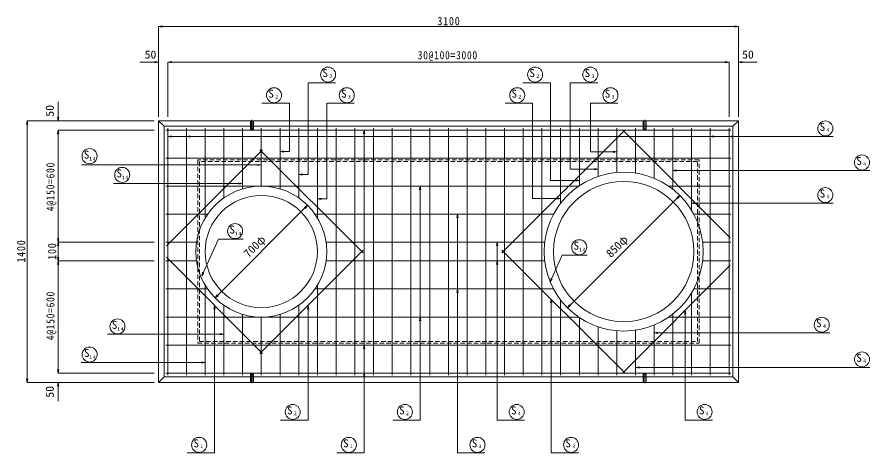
# Model space of a CAD drawing. Units: millimetres at full size, sheet at 1:20; details may follow other scales. Extents: x -10763 to 3978, y -2819 to 6691.
# Drawn here: x -10763 to -6204, y -554 to 1777 of the extents above; entities that cross this region are included whole.
import ezdxf
from ezdxf.enums import TextEntityAlignment as Align

# ---------------------------------------------------------------- set-up
doc = ezdxf.new("R2010")
doc.units = ezdxf.units.MM
doc.header["$LTSCALE"] = 20
doc.linetypes.add('DASHED1', pattern=[1.8, 1.2, -0.6])
for name, color, linetype, lineweight in [('0-0_図面枠', 4, 'Continuous', 9), ('0-3_鉄筋', 7, 'Continuous', 9), ('0-6_寸法', 4, 'Continuous', 9), ('0-F', 7, 'Continuous', 9)]:
    doc.layers.add(name, color=color, linetype=linetype, lineweight=lineweight)
doc.styles.add('ＭＳ ゴシック', font='')
doc.styles.get('ＭＳ ゴシック').set_extended_font_data('MS Gothic')

msp = doc.modelspace()

# ---------------------------------------------------------------- linework, layer by layer
at = {"layer": '0-0_図面枠', "color": 3}
for p, q in [((-9977.79, 1192.26), (-10007.79, 1222.26)), ((-9977.79, 1192.26), (-9977.79, -147.74)), ((-6937.79, 1192.26), (-9977.79, 1192.26)), ((-6937.79, 1192.26), (-6907.79, 1222.26)), ((-6937.79, -147.74), (-6937.79, 1192.26)), ((-9977.79, -147.74), (-10007.79, -177.74)), ((-9977.79, -147.74), (-6937.79, -147.74)), ((-6937.79, -147.74), (-6907.79, -177.74))]:
    msp.add_line(p, q, dxfattribs=at)
at = {"layer": '0-0_図面枠'}
for p, q in [((-9514.69, 1177.26), (-9514.69, 1222.26)), ((-9514.69, 1177.26), (-9514.69, 1222.26)), ((-9507.79, 1226.2), (-9507.79, 1173.31)), ((-9507.79, 1226.2), (-9507.79, 1173.31)), ((-9500.89, 1222.26), (-9500.89, 1177.26)), ((-9500.89, 1222.26), (-9500.89, 1177.26)), ((-7414.69, 1222.26), (-7414.69, 1177.26)), ((-7414.69, 1177.26), (-7414.69, 1222.26)), ((-7407.79, 1226.2), (-7407.79, 1173.31)), ((-7407.79, 1226.2), (-7407.79, 1173.31)), ((-7400.89, 1177.26), (-7400.89, 1222.26)), ((-7400.89, 1222.26), (-7400.89, 1177.26)), ((-9514.69, 1177.26), (-9515.79, 1178.36)), ((-9514.69, 1177.26), (-9515.79, 1178.36)), ((-9500.89, 1177.26), (-9514.69, 1177.26)), ((-9500.89, 1177.26), (-9514.69, 1177.26)), ((-9499.79, 1178.36), (-9500.89, 1177.26)), ((-9499.79, 1178.36), (-9500.89, 1177.26)), ((-7415.79, 1178.36), (-7414.69, 1177.26)), ((-7414.69, 1177.26), (-7415.79, 1178.36)), ((-7414.69, 1177.26), (-7400.89, 1177.26)), ((-7400.89, 1177.26), (-7414.69, 1177.26)), ((-7400.89, 1177.26), (-7399.79, 1178.36)), ((-7399.79, 1178.36), (-7400.89, 1177.26)), ((-9514.69, -132.74), (-9515.79, -133.84)), ((-9514.69, -132.74), (-9515.79, -133.84)), ((-9514.69, -132.74), (-9514.69, -177.74)), ((-9500.89, -132.74), (-9514.69, -132.74)), ((-9514.69, -132.74), (-9514.69, -177.74)), ((-9500.89, -132.74), (-9514.69, -132.74)), ((-9507.79, -181.69), (-9507.79, -128.8)), ((-9507.79, -181.69), (-9507.79, -128.8)), ((-9500.89, -177.74), (-9500.89, -132.74)), ((-9499.79, -133.84), (-9500.89, -132.74)), ((-9500.89, -177.74), (-9500.89, -132.74)), ((-9499.79, -133.84), (-9500.89, -132.74)), ((-7415.79, -133.84), (-7414.69, -132.74)), ((-7414.69, -132.74), (-7415.79, -133.84)), ((-7414.69, -177.74), (-7414.69, -132.74)), ((-7414.69, -132.74), (-7400.89, -132.74)), ((-7414.69, -132.74), (-7414.69, -177.74)), ((-7400.89, -132.74), (-7414.69, -132.74)), ((-7407.79, -181.69), (-7407.79, -128.8)), ((-7407.79, -181.69), (-7407.79, -128.8)), ((-7400.89, -132.74), (-7400.89, -177.74)), ((-7400.89, -132.74), (-7399.79, -133.84)), ((-7400.89, -177.74), (-7400.89, -132.74)), ((-7399.79, -133.84), (-7400.89, -132.74))]:
    msp.add_line(p, q, dxfattribs=at)
at = {"layer": '0-0_図面枠', "color": 7, "linetype": 'DASHED1'}
for p, q in [((-7117.79, 1012.26), (-9797.79, 1012.26)), ((-9797.79, 1012.26), (-9797.79, 32.26)), ((-7126.79, 41.26), (-7126.79, 1003.26)), ((-7117.79, 32.26), (-7117.79, 1012.26)), ((-9797.79, 32.26), (-7117.79, 32.26)), ((-9788.79, 41.26), (-7126.79, 41.26))]:
    msp.add_line(p, q, dxfattribs=at)
at = {"layer": '0-0_図面枠', "color": 3}
msp.add_lwpolyline([(-10007.79, -177.74), (-6907.79, -177.74), (-6907.79, 1222.26), (-10007.79, 1222.26)], close=True, dxfattribs=at)
at = {"layer": '0-0_図面枠'}
for points in [[(-9515.79, 1178.36), (-9515.79, 1222.26), (-9499.79, 1222.26), (-9499.79, 1178.36)], [(-9515.79, 1178.36), (-9515.79, 1222.26), (-9499.79, 1222.26), (-9499.79, 1178.36)], [(-7399.79, 1178.36), (-7399.79, 1222.26), (-7415.79, 1222.26), (-7415.79, 1178.36)], [(-7415.79, 1178.36), (-7415.79, 1222.26), (-7399.79, 1222.26), (-7399.79, 1178.36)], [(-9515.79, -133.84), (-9515.79, -177.74), (-9499.79, -177.74), (-9499.79, -133.84)], [(-9515.79, -133.84), (-9515.79, -177.74), (-9499.79, -177.74), (-9499.79, -133.84)], [(-7399.79, -133.84), (-7399.79, -177.74), (-7415.79, -177.74), (-7415.79, -133.84)], [(-7415.79, -133.84), (-7415.79, -177.74), (-7399.79, -177.74), (-7399.79, -133.84)]]:
    msp.add_lwpolyline(points, dxfattribs=at)
at = {"layer": '0-0_図面枠', "color": 7, "linetype": 'DASHED1'}
msp.add_lwpolyline([(-7126.79, 1003.26), (-9788.79, 1003.26), (-9788.79, 41.26)], dxfattribs=at)
at = {"layer": '0-0_図面枠', "color": 3}
for centre, radius in [((-7520.79, 522.26), 375), ((-9457.79, 522.26), 300)]:
    msp.add_circle(centre, radius, dxfattribs=at)
at = {"layer": '0-3_鉄筋', "color": 4}
for p, q in [((-10007.79, 1726.24), (-9988.09, 1729.72)), ((-6907.79, 1726.24), (-10007.79, 1726.24)), ((-10007.79, 1726.24), (-9988.09, 1722.77)), ((-10007.79, 1726.24), (-10007.79, 1534.98)), ((-6907.79, 1726.24), (-6927.48, 1729.72)), ((-6907.79, 1726.24), (-6927.48, 1722.77)), ((-6907.79, 1726.24), (-6907.79, 1534.98)), ((-10007.79, 1534.98), (-10107.79, 1534.98)), ((-10007.79, 1534.98), (-10027.48, 1538.45)), ((-10007.79, 1534.98), (-10027.48, 1531.51)), ((-10007.79, 1534.98), (-10007.79, 1243.3)), ((-9957.79, 1534.98), (-9938.09, 1538.45)), ((-9957.79, 1534.98), (-9857.79, 1534.98)), ((-9957.79, 1534.98), (-9938.09, 1531.51)), ((-9957.79, 1534.98), (-9957.79, 1243.3)), ((-9957.79, 1534.98), (-6957.79, 1534.98)), ((-9957.79, 1534.98), (-9957.79, 1243.3)), ((-6957.79, 1534.98), (-7057.79, 1534.98)), ((-6957.79, 1534.98), (-6977.48, 1538.45)), ((-6957.79, 1534.98), (-6977.48, 1531.51)), ((-6957.79, 1534.98), (-6957.79, 1243.3)), ((-6907.79, 1534.98), (-6888.09, 1538.45)), ((-6907.79, 1534.98), (-6807.79, 1534.98)), ((-6907.79, 1534.98), (-6888.09, 1531.51)), ((-6907.79, 1534.98), (-6907.79, 1243.3)), ((-10543.65, 1222.26), (-10543.65, 1322.26)), ((-10543.65, 1222.26), (-10547.13, 1241.95)), ((-10543.65, 1222.26), (-10540.18, 1241.95)), ((-10709.26, 1222.26), (-10712.73, 1202.56)), ((-10709.26, 1222.26), (-10709.26, -177.74)), ((-10709.26, 1222.26), (-10705.79, 1202.56)), ((-10709.26, 1222.26), (-10543.65, 1222.26)), ((-10543.65, 1222.26), (-10031.23, 1222.26)), ((-10543.65, 1172.26), (-10547.13, 1152.56)), ((-10543.65, 572.26), (-10543.65, 1172.26)), ((-10543.65, 1172.26), (-10543.65, 1072.26)), ((-10543.65, 1172.26), (-10540.18, 1152.56)), ((-10543.65, 1172.26), (-10031.23, 1172.26)), ((-10543.65, 572.26), (-10543.65, 672.26)), ((-10543.65, 572.26), (-10547.13, 591.95)), ((-10543.65, 572.26), (-10547.13, 552.56)), ((-10543.65, 572.26), (-10540.18, 591.95)), ((-10543.65, 472.26), (-10543.65, 572.26)), ((-10543.65, 472.26), (-10543.65, 572.26)), ((-10543.65, 572.26), (-10543.65, 472.26)), ((-10543.65, 572.26), (-10540.18, 552.56)), ((-10543.65, 572.26), (-10031.23, 572.26)), ((-10543.65, 472.26), (-10547.13, 491.95)), ((-10543.65, 472.26), (-10547.13, 452.56)), ((-10543.65, 472.26), (-10543.65, 372.26)), ((-10543.65, 472.26), (-10540.18, 452.56)), ((-10543.65, 472.26), (-10031.23, 472.26)), ((-10543.65, -127.74), (-10543.65, 185.85)), ((-10543.65, 22.26), (-10543.65, -77.74)), ((-10543.65, -127.74), (-10543.65, -27.74)), ((-10543.65, -127.74), (-10547.13, -108.05)), ((-10543.65, -127.74), (-10540.18, -108.05)), ((-10543.65, -127.74), (-10031.23, -127.74)), ((-10709.26, -177.74), (-10712.73, -158.05)), ((-10709.26, -177.74), (-10705.79, -158.05)), ((-10709.26, -177.74), (-10543.65, -177.74)), ((-10543.65, -177.74), (-10547.13, -197.44)), ((-10543.65, -177.74), (-10543.65, -277.74)), ((-10543.65, -177.74), (-10540.18, -197.44)), ((-10543.65, -177.74), (-10031.23, -177.74))]:
    msp.add_line(p, q, dxfattribs=at)
at = {"layer": '0-3_鉄筋', "color": 2}
for p, q in [((-9967.79, 1172.26), (-6947.79, 1172.26)), ((-9957.79, 1182.26), (-9957.79, -137.74)), ((-9857.79, 1182.26), (-9857.79, -137.74)), ((-9757.79, 1182.26), (-9757.79, 702.53)), ((-9657.79, 1182.26), (-9657.79, 809.48)), ((-9557.79, 1182.26), (-9557.79, 857.67)), ((-9457.79, 1182.26), (-9457.79, 872.26)), ((-9357.79, 1182.26), (-9357.79, 857.67)), ((-9257.79, 1182.26), (-9257.79, 809.48)), ((-9157.79, 1182.26), (-9157.79, 702.53)), ((-9057.79, 1182.26), (-9057.79, -137.74)), ((-8957.79, 1182.26), (-8957.79, -137.74)), ((-8857.79, 1182.26), (-8857.79, -137.74)), ((-8757.79, 1182.26), (-8757.79, -137.74)), ((-8657.79, 1182.26), (-8657.79, -137.74)), ((-8557.79, 1182.26), (-8557.79, -137.74)), ((-8457.79, 1182.26), (-8457.79, -137.74)), ((-8357.79, 1182.26), (-8357.79, -137.74)), ((-8257.79, 1182.26), (-8257.79, -137.74)), ((-7513.72, 1172.79), (-8171.33, 515.19)), ((-8157.79, 1182.26), (-8157.79, -137.74)), ((-8057.79, 1182.26), (-8057.79, -137.74)), ((-7957.79, 1182.26), (-7957.79, -137.74)), ((-7857.79, 1182.26), (-7857.79, 781.21)), ((-7757.79, 1182.26), (-7757.79, 875.04)), ((-7657.79, 1182.26), (-7657.79, 924.57)), ((-7557.79, 1182.26), (-7557.79, 945.64)), ((-6950.72, 595.65), (-7527.86, 1172.79)), ((-7457.79, 1182.26), (-7457.79, 942.56)), ((-7357.79, 1182.26), (-7357.79, 914.76)), ((-7257.79, 1182.26), (-7257.79, 856.11)), ((-7157.79, 1182.26), (-7157.79, 743.29)), ((-7057.79, 1182.26), (-7057.79, -137.74)), ((-6957.79, -137.74), (-6957.79, 1182.26)), ((-9450.72, 1066.73), (-9964.86, 552.59)), ((-8913.32, 515.19), (-9464.86, 1066.73)), ((-9967.79, 1022.26), (-6947.79, 1022.26)), ((-9967.79, 872.26), (-7757.79, 872.26)), ((-7279.7, 872.26), (-6947.79, 872.26)), ((-9967.79, 722.26), (-9745.02, 722.26)), ((-9170.56, 722.26), (-7895.79, 722.26)), ((-7145.79, 722.26), (-6947.79, 722.26)), ((-9967.79, 572.26), (-9804.2, 572.26)), ((-9111.38, 572.26), (-7942.84, 572.26)), ((-7098.74, 572.26), (-6947.79, 572.26)), ((-9464.86, -22.22), (-8913.32, 529.33)), ((-8171.33, 529.33), (-7513.72, -128.28)), ((-9967.79, 472.26), (-9804.2, 472.26)), ((-9964.86, 491.93), (-9450.72, -22.22)), ((-9111.38, 472.26), (-7942.84, 472.26)), ((-7098.74, 472.26), (-6947.79, 472.26)), ((-7527.86, -128.28), (-6950.72, 448.86)), ((-9967.79, 322.26), (-9745.02, 322.26)), ((-9757.79, 341.98), (-9757.79, -137.74)), ((-9170.56, 322.26), (-7895.79, 322.26)), ((-9157.79, 341.98), (-9157.79, -137.74)), ((-7145.79, 322.26), (-6947.79, 322.26)), ((-7157.79, 301.22), (-7157.79, -137.74)), ((-9657.79, 235.03), (-9657.79, -137.74)), ((-9257.79, 235.03), (-9257.79, -137.74)), ((-7857.79, 263.3), (-7857.79, -137.74)), ((-9557.79, 186.85), (-9557.79, -137.74)), ((-9357.79, 186.85), (-9357.79, -137.74)), ((-7257.79, 188.41), (-7257.79, -137.74)), ((-9967.79, 172.26), (-7761.88, 172.26)), ((-9457.79, 172.26), (-9457.79, -137.74)), ((-7757.79, 169.47), (-7757.79, -137.74)), ((-7279.7, 172.26), (-6947.79, 172.26)), ((-7657.79, 119.94), (-7657.79, -137.74)), ((-7557.79, 98.87), (-7557.79, -137.74)), ((-7457.79, 101.95), (-7457.79, -137.74)), ((-7357.79, 129.76), (-7357.79, -137.74)), ((-9967.79, 22.26), (-6947.79, 22.26)), ((-9967.79, -127.74), (-6947.79, -127.74))]:
    msp.add_line(p, q, dxfattribs=at)
at = {"layer": '0-3_鉄筋', "color": 4}
msp.add_lwpolyline([(-10543.65, 172.26), (-10543.65, 472.26), (-10540.18, 491.95)], dxfattribs=at)
at = {"layer": '0-3_鉄筋', "color": 2}
for centre, radius in [((-7520.79, 522.26), 425), ((-9457.79, 522.26), 350)]:
    msp.add_circle(centre, radius, dxfattribs=at)
at = {"layer": '0-6_寸法'}
for p, q in [((-7220.27, 822.78), (-7821.31, 221.74)), ((-7220.27, 822.78), (-7236.65, 811.31)), ((-7220.27, 822.78), (-7231.74, 806.39)), ((-9210.3, 769.74), (-9705.28, 274.77)), ((-9210.3, 769.74), (-9226.68, 758.27)), ((-9210.3, 769.74), (-9221.77, 753.36)), ((-9705.28, 274.77), (-9693.8, 291.15)), ((-9705.28, 274.77), (-9688.89, 286.24)), ((-7821.31, 221.74), (-7809.84, 238.12)), ((-7821.31, 221.74), (-7804.93, 233.21))]:
    msp.add_line(p, q, dxfattribs=at)
at = {"layer": '0-6_寸法', "color": 7}
for p, q in [((-9776.61, 392.04), (-9687.26, 588.62)), ((-9687.26, 588.62), (-9555.48, 588.62)), ((-9776.61, 392.04), (-9771.62, 411.4)), ((-9776.61, 392.04), (-9765.3, 408.53)), ((-7913.93, 360.82), (-7908.94, 380.19)), ((-7913.93, 360.82), (-7902.62, 377.31)), ((-9707.79, 234.86), (-9711.26, 215.16)), ((-9707.79, 234.86), (-9704.31, 215.16)), ((-9707.79, 234.86), (-9707.79, -554.47)), ((-9207.79, 234.86), (-9211.26, 215.16)), ((-9207.79, 234.86), (-9204.31, 215.16)), ((-9207.79, 234.86), (-9207.79, -378.29))]:
    msp.add_line(p, q, dxfattribs=at)
msp.add_lwpolyline([(-7913.93, 360.82), (-7849.5, 502.57), (-7716.02, 502.57)], dxfattribs=at)
at = {"layer": '0-F'}
for p, q in [((-9207.79, 1425.53), (-9060.74, 1425.53)), ((-9207.79, 934.84), (-9207.79, 1425.53)), ((-7912.07, 1425.53), (-8059.12, 1425.53)), ((-7912.07, 902.63), (-7912.07, 1425.53)), ((-7806.04, 1425.53), (-7658.99, 1425.53)), ((-7806.04, 963.67), (-7806.04, 1425.53)), ((-9307.79, 1315.23), (-9454.84, 1315.23)), ((-9307.79, 1058.13), (-9307.79, 1315.23)), ((-9107.79, 1315.23), (-8960.74, 1315.23)), ((-9107.79, 805.07), (-9107.79, 1315.23)), ((-8007.79, 1315.23), (-8154.84, 1315.23)), ((-8007.79, 806.13), (-8007.79, 1315.23)), ((-7698.52, 1315.23), (-7551.47, 1315.23)), ((-7698.52, 1056.36), (-7698.52, 1315.23)), ((-9957.79, 1137.79), (-9938.09, 1141.26)), ((-9857.79, 1137.79), (-9838.09, 1141.26)), ((-8907.79, 1172.26), (-8911.26, 1152.56)), ((-8907.79, 1172.26), (-8907.79, -554.47)), ((-8907.79, 1172.26), (-8904.31, 1152.56)), ((-7057.79, 1137.79), (-7038.09, 1141.26)), ((-6957.79, 1137.79), (-6938.09, 1141.26)), ((-9957.79, 1137.79), (-6400.48, 1137.79)), ((-9957.79, 1137.79), (-9938.09, 1134.32)), ((-9857.79, 1137.79), (-9838.09, 1134.32)), ((-7057.79, 1137.79), (-7038.09, 1134.32)), ((-6957.79, 1137.79), (-6938.09, 1134.32)), ((-9357.79, 1058.13), (-9338.09, 1061.6)), ((-9357.79, 1058.13), (-9307.79, 1058.13)), ((-9357.79, 1058.13), (-9338.09, 1054.65)), ((-7557.79, 1056.36), (-7698.52, 1056.36)), ((-7557.79, 1056.36), (-7577.48, 1059.83)), ((-7557.79, 1056.36), (-7577.48, 1052.88)), ((-8907.79, 1022.26), (-8911.26, 1002.56)), ((-8907.79, 1022.26), (-8904.31, 1002.56)), ((-9457.79, 985.4), (-10418.26, 985.4)), ((-9457.79, 985.4), (-9477.48, 988.88)), ((-9457.79, 985.4), (-9477.48, 981.93)), ((-7657.79, 963.67), (-7806.04, 963.67)), ((-7657.79, 963.67), (-7677.48, 967.14)), ((-7657.79, 963.67), (-7677.48, 960.2)), ((-7257.79, 955.59), (-7238.09, 959.06)), ((-9257.79, 934.84), (-9238.09, 938.31)), ((-9257.79, 934.84), (-9207.79, 934.84)), ((-9257.79, 934.84), (-9238.09, 931.37)), ((-7257.79, 955.59), (-6204.43, 955.59)), ((-7257.79, 955.59), (-7238.09, 952.11)), ((-9557.79, 886.8), (-10247.93, 886.8)), ((-9557.79, 886.8), (-9577.48, 890.27)), ((-9557.79, 886.8), (-9577.48, 883.33)), ((-8608.32, 872.26), (-8611.8, 852.56)), ((-8608.32, 872.26), (-8608.32, -378.29)), ((-8608.32, 872.26), (-8604.85, 852.56)), ((-7757.79, 902.63), (-7912.07, 902.63)), ((-7757.79, 902.63), (-7777.48, 906.1)), ((-7757.79, 902.63), (-7777.48, 899.15)), ((-9157.79, 805.07), (-9138.09, 808.54)), ((-9157.79, 805.07), (-9107.79, 805.07)), ((-9157.79, 805.07), (-9138.09, 801.59)), ((-7857.79, 806.13), (-8007.79, 806.13)), ((-7857.79, 806.13), (-7877.48, 809.61)), ((-7857.79, 806.13), (-7877.48, 802.66)), ((-7157.79, 781.34), (-7138.09, 784.81)), ((-7157.79, 781.34), (-6400.48, 781.34)), ((-7157.79, 781.34), (-7138.09, 777.87)), ((-8409.4, 722.26), (-8412.88, 702.56)), ((-8409.4, 722.26), (-8405.93, 702.56)), ((-8197.34, 572.26), (-8200.82, 552.56)), ((-8197.34, 572.26), (-8193.87, 552.56)), ((-8197.34, 572.26), (-8197.34, -378.29)), ((-8197.34, 472.26), (-8200.82, 452.56)), ((-8197.34, 472.26), (-8193.87, 452.56)), ((-8409.4, 322.26), (-8412.88, 302.56)), ((-8409.4, 322.26), (-8405.93, 302.56)), ((-7909.11, 267.11), (-7912.58, 247.42)), ((-7909.11, 267.11), (-7909.11, -554.47)), ((-7909.11, 267.11), (-7905.64, 247.42)), ((-7192.74, 206.84), (-7196.21, 187.14)), ((-7192.74, 206.84), (-7192.74, -378.29)), ((-7192.74, 206.84), (-7189.26, 187.14)), ((-8608.32, 172.26), (-8611.8, 152.56)), ((-8608.32, 172.26), (-8604.85, 152.56)), ((-7357.79, 88.05), (-7338.09, 91.52)), ((-9657.79, 81.19), (-10279.47, 81.19)), ((-9657.79, 81.19), (-9677.48, 84.66)), ((-9657.79, 81.19), (-9677.48, 77.71)), ((-7357.79, 88.05), (-6419.4, 88.05)), ((-7357.79, 88.05), (-7338.09, 84.58)), ((-8907.79, 22.26), (-8911.26, 2.56)), ((-8907.79, 22.26), (-8904.31, 2.56)), ((-9757.79, -70.22), (-10421.42, -70.22)), ((-9757.79, -70.22), (-9777.48, -66.75)), ((-9757.79, -70.22), (-9777.48, -73.7)), ((-8907.79, -127.74), (-8911.26, -147.44)), ((-8907.79, -127.74), (-8904.31, -147.44)), ((-7457.79, -97.32), (-7438.09, -93.85)), ((-7457.79, -97.32), (-6204.43, -97.32)), ((-7457.79, -97.32), (-7438.09, -100.79)), ((-9207.79, -378.29), (-9354.84, -378.29)), ((-8608.32, -378.29), (-8755.38, -378.29)), ((-8197.34, -378.29), (-8050.29, -378.29)), ((-7192.74, -378.29), (-7045.69, -378.29)), ((-9707.79, -554.47), (-9854.84, -554.47)), ((-8907.79, -554.47), (-9054.84, -554.47)), ((-7909.11, -554.47), (-7762.06, -554.47))]:
    msp.add_line(p, q, dxfattribs=at)
msp.add_lwpolyline([(-8409.4, 722.26), (-8409.4, -554.47), (-8262.35, -554.47)], dxfattribs=at)
at = {"layer": '0-F', "color": 4}
for centre in [(-9100.84, 1468.67), (-7994.24, 1468.67), (-7699.09, 1468.67), (-9389.96, 1358.37), (-9000.84, 1358.37), (-8089.96, 1358.37), (-7591.57, 1358.37), (-6442.94, 1180.92), (-10376.05, 1032.51), (-6246.9, 998.72), (-10201.34, 932.31), (-6442.94, 824.47), (-9597.94, 631.75), (-7758.48, 545.7), (-10226.7, 122.17), (-6461.86, 131.18), (-10375.3, -28.26), (-6246.9, -54.19), (-9289.96, -335.16), (-8690.49, -335.16), (-8092.75, -335.16), (-7088.15, -335.16), (-9789.96, -511.33), (-8989.96, -511.33), (-8302.45, -511.33), (-7802.16, -511.33)]:
    msp.add_circle(centre, 40.21, dxfattribs=at)

# ---------------------------------------------------------------- texts
at = {"layer": '0-3_鉄筋', "style": 'ＭＳ ゴシック', "width": 1.05}
for p in [(-10081.68, 1541.07), (-6887.93, 1541.07)]:
    msp.add_text('50', height=43.99, dxfattribs=at).set_placement(p, align=Align.BOTTOM_LEFT)
for p in [(-10553.65, 1243.65), (-10553.65, -258.8)]:
    msp.add_text('50', height=43.99, rotation=90, dxfattribs=at).set_placement(p, align=Align.BOTTOM_LEFT)
at = {"layer": '0-3_鉄筋', "char_height": 43.99, "attachment_point": 7, "style": 'ＭＳ ゴシック'}
for s, insert in [('\\T1.15;\\W0.9;3100', (-8516.79, 1732.34)), ('\\T1.15;\\W0.85;30@100=3000', (-8621.79, 1541.07))]:
    msp.add_mtext(s, dxfattribs=dict(at, insert=insert))
at = {"layer": '0-3_鉄筋', "char_height": 43.99, "attachment_point": 7, "rotation": 90, "style": 'ＭＳ ゴシック'}
for s, insert in [('\\T1.15;\\W0.85;4@150=600', (-10553.65, 738.26)), ('\\T1.15;\\W0.9;1400', (-10719.26, 463.26)), ('\\T1.15;\\W0.9;100', (-10553.65, 478.26)), ('\\T1.15;\\W0.85;4@150=600', (-10553.65, 48.44))]:
    msp.add_mtext(s, dxfattribs=dict(at, insert=insert))
at = {"layer": '0-6_寸法', "color": 7, "style": 'ＭＳ ゴシック'}
for s, p in [('700φ', (-9516.48, 477.71)), ('850φ', (-7579.48, 477.71))]:
    msp.add_text(s, height=43.99, rotation=45, dxfattribs=at).set_placement(p, align=Align.BOTTOM_LEFT)
at = {"layer": '0-F', "style": 'ＭＳ ゴシック'}
for s, height, p in [('S', 42.77, (-9130.96, 1442.75)), ('3', 19.55, (-9094.38, 1445.39)), ('S', 42.77, (-8024.36, 1442.75)), ('2', 19.55, (-7987.79, 1445.39)), ('S', 42.77, (-7729.21, 1442.75)), ('3', 19.55, (-7692.63, 1445.39)), ('S', 42.77, (-9420.08, 1332.45)), ('S', 42.77, (-9030.96, 1332.45)), ('S', 42.77, (-8120.08, 1332.45)), ('S', 42.77, (-7621.69, 1332.45)), ('2', 19.55, (-9383.5, 1335.09)), ('3', 19.55, (-8994.38, 1335.09)), ('2', 19.55, (-8083.5, 1335.09)), ('3', 19.55, (-7585.12, 1335.09)), ('S', 42.77, (-6473.06, 1155)), ('4', 19.55, (-6436.48, 1157.64)), ('S', 42.77, (-10406.17, 1006.59)), ('S', 42.77, (-6277.02, 972.8)), ('S', 42.77, (-10231.46, 906.39)), ('4', 19.55, (-6240.44, 975.44)), ('S', 42.77, (-6473.06, 798.55)), ('4', 19.55, (-6436.48, 801.19)), ('S', 42.77, (-9628.06, 605.83)), ('S', 42.77, (-7788.61, 519.78)), ('S', 42.77, (-10256.83, 96.25)), ('S', 42.77, (-6491.98, 105.26)), ('4', 19.55, (-6455.4, 107.9)), ('S', 42.77, (-10405.43, -54.18)), ('S', 42.77, (-6277.02, -80.11)), ('4', 19.55, (-6240.44, -77.47)), ('S', 42.77, (-9320.08, -361.08)), ('S', 42.77, (-8720.62, -361.08)), ('S', 42.77, (-8122.88, -361.08)), ('S', 42.77, (-7118.27, -361.08)), ('2', 19.55, (-9283.5, -358.44)), ('2', 19.55, (-8684.04, -358.44)), ('4', 19.55, (-8086.3, -358.44)), ('4', 19.55, (-7081.69, -358.44)), ('S', 42.77, (-9820.08, -537.25)), ('S', 42.77, (-9020.08, -537.25)), ('S', 42.77, (-8332.57, -537.25)), ('S', 42.77, (-7832.28, -537.25)), ('1', 19.55, (-9783.5, -534.61)), ('1', 19.55, (-8983.5, -534.61)), ('3', 19.55, (-8296, -534.61)), ('3', 19.55, (-7795.71, -534.61))]:
    msp.add_text(s, height=height, dxfattribs=at).set_placement(p, align=Align.BOTTOM_LEFT)
at = {"layer": '0-F', "char_height": 19.55, "attachment_point": 7, "style": 'ＭＳ ゴシック'}
for insert in [(-10377.4, 1009.23), (-10202.69, 909.03), (-9599.29, 608.47), (-7759.83, 522.42), (-10228.05, 98.89), (-10376.65, -51.54)]:
    msp.add_mtext('\\T1.37;\\W0.9;14', dxfattribs=dict(at, insert=insert))

doc.saveas('drawing.dxf')
